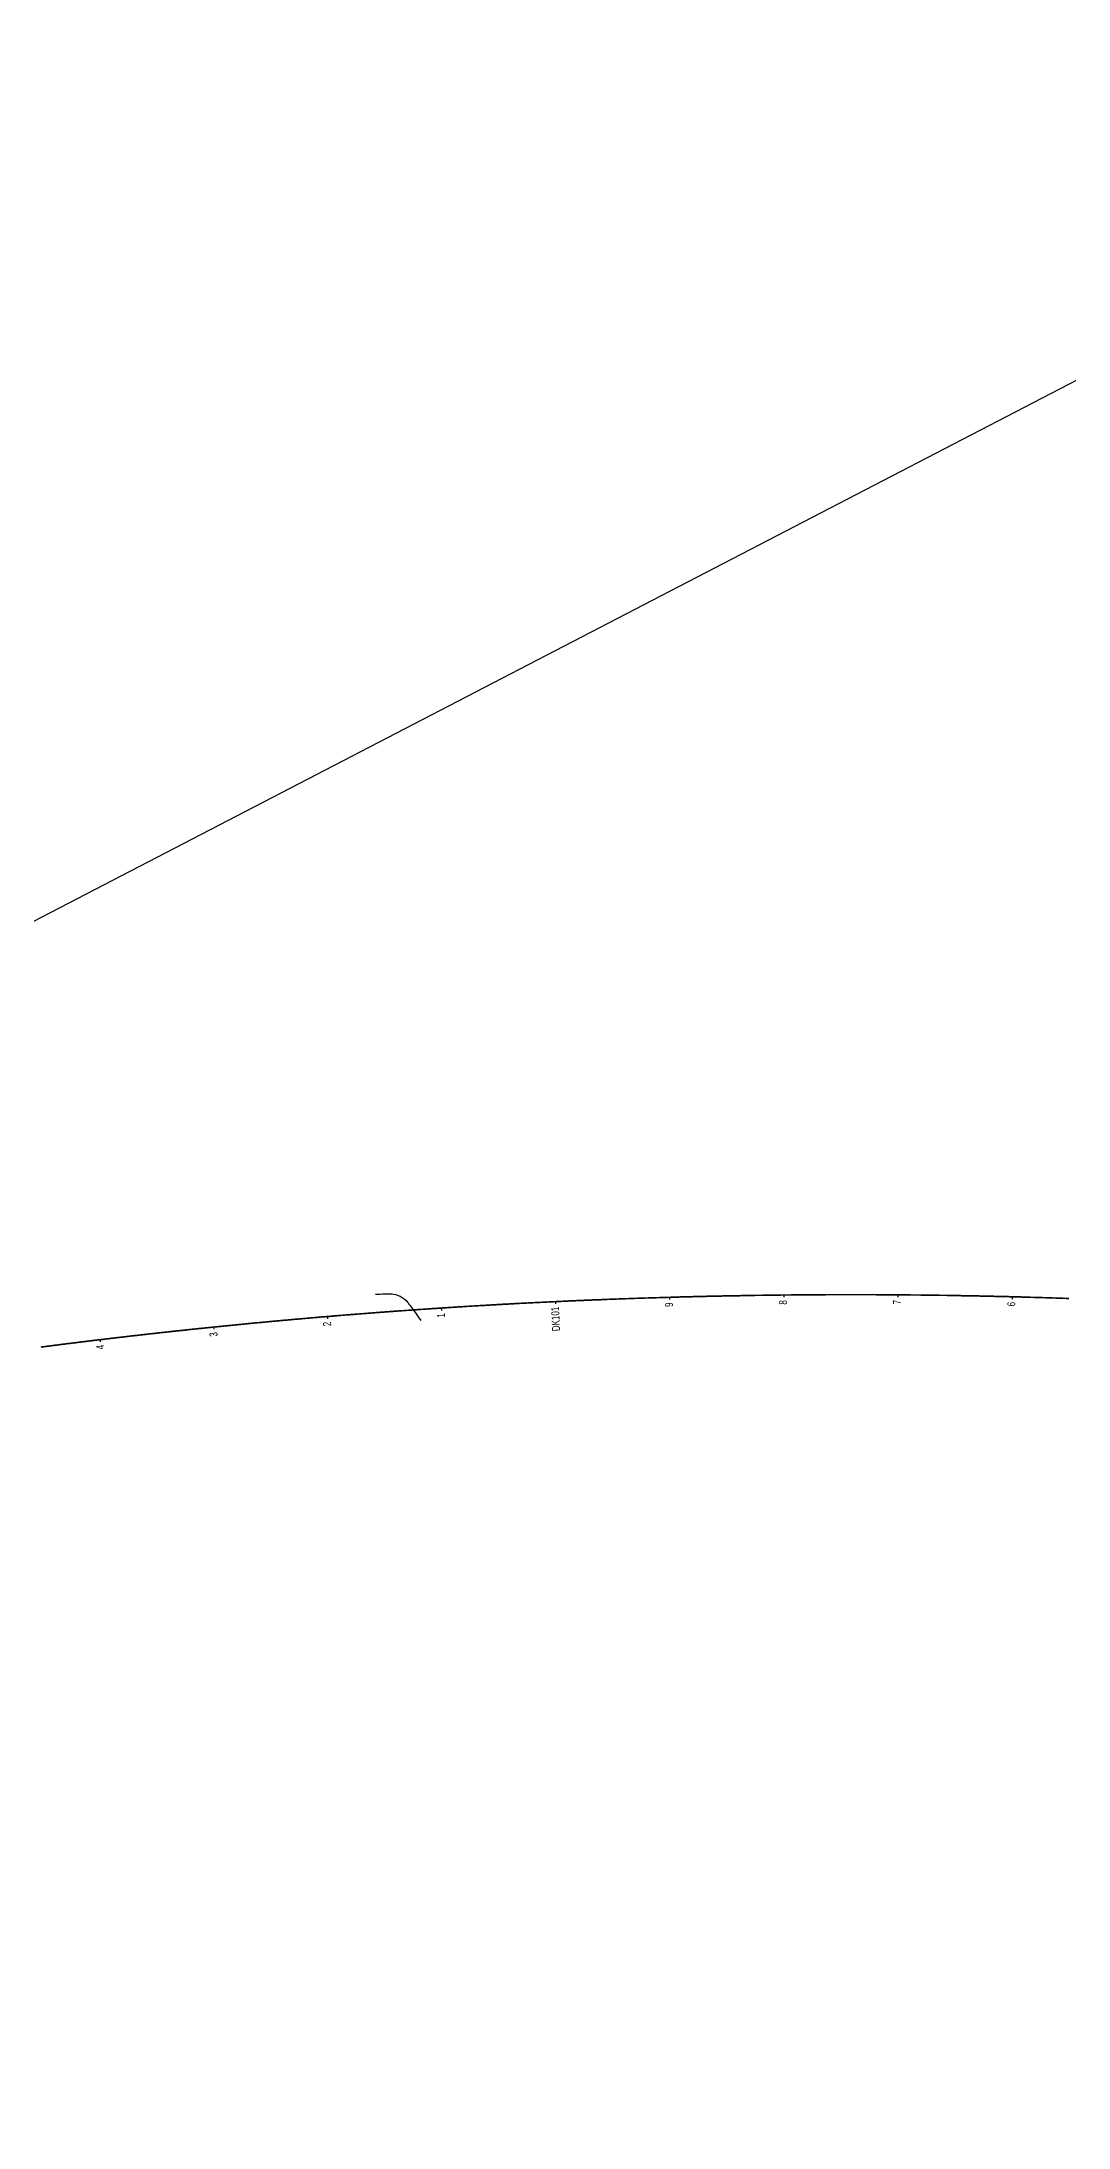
# Model space of a CAD drawing. Header units: millimetres. Extents: x 497834 to 621495, y 3353175 to 3430424.
# Drawn here: x 581157 to 582056, y 3398470 to 3400294 of the extents above; entities that cross this region are included whole.
import ezdxf

# ---------------------------------------------------------------- set-up
doc = ezdxf.new("R2010")
doc.units = ezdxf.units.MM
for name, color, linetype in [('DK改路中线', 7, 'Continuous'), ('dl3', 7, 'Continuous'), ('沪乍杭打线-0.0-200.8段-施工系转设计系成果-2000坐标系-左线_中线_交点', 7, 'Continuous'), ('沪乍杭打线-0.0-200.8段-施工系转设计系成果-2000坐标系-左线_里程', 7, 'Continuous')]:
    doc.layers.add(name, color=color, linetype=linetype)
doc.styles.add('PM_LC', font='slromans.shx', dxfattribs={"width": 0.75, "bigfont": 'hztxt.shx'})

msp = doc.modelspace()

# ---------------------------------------------------------------- linework, layer by layer
at = {"layer": 'DK改路中线', "color": 3, "linetype": 'Continuous', "ltscale": 2, "flags": 128}
msp.add_lwpolyline([(581449.6, 3399198.5), (581451.6, 3399198.5), (581453.6, 3399198.6), (581455.6, 3399198.7), (581457.6, 3399198.8), (581459.6, 3399198.8), (581461.4, 3399198.9, -0.250599), (581461.6, 3399198.9), (581463.6, 3399198.9), (581465.5, 3399198.6), (581467.5, 3399198.2), (581469.4, 3399197.5), (581471.2, 3399196.7), (581472.9, 3399195.7), (581474.6, 3399194.6), (581476.1, 3399193.3), (581477.4, 3399191.8), (581478.4, 3399190.6), (581478.6, 3399190.2), (581479.8, 3399188.6), (581481, 3399187), (581482.2, 3399185.3), (581483.3, 3399183.7), (581484.5, 3399182.1), (581485.7, 3399180.5), (581486.8, 3399178.8), (581489.2, 3399175.6), (581489.3, 3399175.4)], format="xyb", dxfattribs=at)
at = {"layer": 'dl3', "color": 3, "linetype": 'Continuous', "ltscale": 2, "const_width": 1.4, "flags": 128}
msp.add_lwpolyline([(582056.7, 3399194.8), (582055.7, 3399194.8), (582054.7, 3399194.8), (582053.7, 3399194.9), (582052.7, 3399194.9), (582052.5, 3399194.9), (582051.7, 3399194.9), (582050.7, 3399195), (582049.7, 3399195), (582048.7, 3399195), (582047.7, 3399195.1), (582047.5, 3399195.1), (582046.7, 3399195.1), (582045.7, 3399195.1), (582044.7, 3399195.2), (582043.7, 3399195.2), (582042.7, 3399195.2), (582042.5, 3399195.2), (582041.7, 3399195.3), (582040.7, 3399195.3), (582039.7, 3399195.3), (582038.7, 3399195.4), (582037.7, 3399195.4), (582037.5, 3399195.4), (582036.7, 3399195.4), (582035.7, 3399195.5), (582034.7, 3399195.5), (582033.7, 3399195.5), (582032.7, 3399195.6), (582032.5, 3399195.6), (582031.7, 3399195.6), (582030.7, 3399195.6), (582029.7, 3399195.6), (582028.7, 3399195.7), (582027.7, 3399195.7), (582027.5, 3399195.7), (582026.7, 3399195.7), (582025.7, 3399195.8), (582024.7, 3399195.8), (582023.7, 3399195.8), (582022.7, 3399195.8), (582022.5, 3399195.9), (582021.7, 3399195.9), (582020.7, 3399195.9), (582019.7, 3399195.9), (582018.7, 3399196), (582017.7, 3399196), (582017.5, 3399196), (582016.7, 3399196), (582015.7, 3399196), (582014.7, 3399196.1), (582013.7, 3399196.1), (582012.7, 3399196.1), (582012.5, 3399196.1), (582011.7, 3399196.2), (582010.7, 3399196.2), (582009.7, 3399196.2), (582008.7, 3399196.2), (582007.7, 3399196.3), (582007.5, 3399196.3), (582006.7, 3399196.3), (582005.7, 3399196.3), (582004.7, 3399196.3), (582003.7, 3399196.4), (582002.7, 3399196.4), (582002.5, 3399196.4), (582001.7, 3399196.4), (582000.7, 3399196.4), (581999.7, 3399196.5), (581998.7, 3399196.5), (581997.7, 3399196.5), (581997.5, 3399196.5), (581996.7, 3399196.5), (581995.7, 3399196.6), (581994.7, 3399196.6), (581993.7, 3399196.6), (581992.7, 3399196.6), (581992.5, 3399196.6), (581991.7, 3399196.6), (581990.7, 3399196.7), (581989.7, 3399196.7), (581988.7, 3399196.7), (581987.7, 3399196.7), (581987.5, 3399196.7), (581986.7, 3399196.8), (581985.7, 3399196.8), (581984.7, 3399196.8), (581983.7, 3399196.8), (581982.7, 3399196.8), (581982.5, 3399196.9), (581981.7, 3399196.9), (581980.7, 3399196.9), (581979.7, 3399196.9), (581978.7, 3399196.9), (581977.7, 3399197), (581977.5, 3399197), (581976.7, 3399197), (581975.7, 3399197), (581974.7, 3399197), (581973.7, 3399197), (581972.7, 3399197.1), (581972.5, 3399197.1), (581971.7, 3399197.1), (581970.7, 3399197.1), (581969.7, 3399197.1), (581968.7, 3399197.1), (581967.7, 3399197.1), (581967.5, 3399197.2), (581966.7, 3399197.2), (581965.7, 3399197.2), (581964.7, 3399197.2), (581963.7, 3399197.2), (581962.7, 3399197.2), (581962.5, 3399197.2), (581961.7, 3399197.3), (581960.7, 3399197.3), (581959.7, 3399197.3), (581958.7, 3399197.3), (581957.7, 3399197.3), (581957.5, 3399197.3), (581956.7, 3399197.3), (581955.7, 3399197.4), (581954.7, 3399197.4), (581953.7, 3399197.4), (581952.7, 3399197.4), (581952.5, 3399197.4), (581951.7, 3399197.4), (581950.7, 3399197.4), (581949.7, 3399197.5), (581948.7, 3399197.5), (581947.7, 3399197.5), (581947.5, 3399197.5), (581946.7, 3399197.5), (581945.7, 3399197.5), (581944.7, 3399197.5), (581943.7, 3399197.5), (581942.7, 3399197.6), (581942.5, 3399197.6), (581941.7, 3399197.6), (581940.7, 3399197.6), (581939.7, 3399197.6), (581938.7, 3399197.6), (581937.7, 3399197.6), (581937.5, 3399197.6), (581936.7, 3399197.6), (581935.7, 3399197.6), (581934.7, 3399197.7), (581933.7, 3399197.7), (581932.7, 3399197.7), (581932.5, 3399197.7), (581931.7, 3399197.7), (581930.7, 3399197.7), (581929.7, 3399197.7), (581928.7, 3399197.7), (581927.7, 3399197.7), (581927.5, 3399197.7), (581926.7, 3399197.8), (581925.7, 3399197.8), (581924.7, 3399197.8), (581923.7, 3399197.8), (581922.7, 3399197.8), (581922.5, 3399197.8), (581921.7, 3399197.8), (581920.7, 3399197.8), (581919.7, 3399197.8), (581918.7, 3399197.8), (581917.7, 3399197.8), (581917.5, 3399197.9), (581916.7, 3399197.9), (581915.7, 3399197.9), (581914.7, 3399197.9), (581913.7, 3399197.9), (581912.7, 3399197.9), (581912.5, 3399197.9), (581911.7, 3399197.9), (581910.7, 3399197.9), (581909.7, 3399197.9), (581908.7, 3399197.9), (581907.7, 3399197.9), (581907.5, 3399197.9), (581906.7, 3399197.9), (581905.7, 3399197.9), (581904.7, 3399198), (581903.7, 3399198), (581902.7, 3399198), (581902.5, 3399198), (581901.7, 3399198), (581900.7, 3399198), (581899.7, 3399198), (581898.7, 3399198), (581897.7, 3399198), (581897.5, 3399198), (581896.7, 3399198), (581895.7, 3399198), (581894.7, 3399198), (581893.7, 3399198), (581892.7, 3399198), (581892.5, 3399198), (581891.7, 3399198), (581890.7, 3399198), (581889.7, 3399198), (581888.7, 3399198), (581887.7, 3399198.1), (581887.5, 3399198.1), (581886.7, 3399198.1), (581885.7, 3399198.1), (581884.7, 3399198.1), (581883.7, 3399198.1), (581882.7, 3399198.1), (581882.5, 3399198.1), (581881.7, 3399198.1), (581880.7, 3399198.1), (581879.7, 3399198.1), (581878.7, 3399198.1), (581877.7, 3399198.1), (581877.5, 3399198.1), (581876.7, 3399198.1), (581875.7, 3399198.1), (581874.7, 3399198.1), (581873.7, 3399198.1), (581872.7, 3399198.1), (581872.5, 3399198.1), (581871.7, 3399198.1), (581870.7, 3399198.1), (581869.7, 3399198.1), (581868.7, 3399198.1), (581867.7, 3399198.1), (581867.5, 3399198.1), (581866.7, 3399198.1), (581865.7, 3399198.1), (581864.7, 3399198.1), (581863.7, 3399198.1), (581862.7, 3399198.1), (581862.5, 3399198.1), (581861.7, 3399198.1), (581860.7, 3399198.1), (581859.7, 3399198.1), (581858.7, 3399198.1), (581857.7, 3399198.1), (581857.5, 3399198.1), (581856.7, 3399198.1), (581855.7, 3399198.1), (581854.7, 3399198.1), (581853.7, 3399198.1), (581852.7, 3399198.1), (581852.5, 3399198.1), (581851.7, 3399198.1), (581850.7, 3399198.1), (581849.7, 3399198.1), (581848.7, 3399198.1), (581847.7, 3399198.1), (581847.5, 3399198.1), (581846.7, 3399198.1), (581845.7, 3399198.1), (581844.7, 3399198.1), (581843.7, 3399198.1), (581842.7, 3399198), (581842.5, 3399198), (581841.7, 3399198), (581840.7, 3399198), (581839.7, 3399198), (581838.7, 3399198), (581837.7, 3399198), (581837.5, 3399198), (581836.7, 3399198), (581835.7, 3399198), (581834.7, 3399198), (581833.7, 3399198), (581832.7, 3399198), (581832.5, 3399198), (581831.7, 3399198), (581830.7, 3399198), (581829.7, 3399198), (581828.7, 3399198), (581827.7, 3399198), (581827.5, 3399198), (581826.7, 3399198), (581825.7, 3399198), (581824.7, 3399197.9), (581823.7, 3399197.9), (581822.7, 3399197.9), (581822.5, 3399197.9), (581821.7, 3399197.9), (581820.7, 3399197.9), (581819.7, 3399197.9), (581818.7, 3399197.9), (581817.7, 3399197.9), (581817.5, 3399197.9), (581816.7, 3399197.9), (581815.7, 3399197.9), (581814.7, 3399197.9), (581813.7, 3399197.9), (581812.7, 3399197.8), (581812.5, 3399197.8), (581811.7, 3399197.8), (581810.7, 3399197.8), (581809.7, 3399197.8), (581808.7, 3399197.8), (581807.7, 3399197.8), (581807.5, 3399197.8), (581806.7, 3399197.8), (581805.7, 3399197.8), (581804.7, 3399197.8), (581803.7, 3399197.7), (581802.7, 3399197.7), (581802.5, 3399197.7), (581801.7, 3399197.7), (581800.7, 3399197.7), (581799.7, 3399197.7), (581798.7, 3399197.7), (581797.7, 3399197.7), (581797.5, 3399197.7), (581796.7, 3399197.7), (581795.7, 3399197.7), (581794.7, 3399197.6), (581793.7, 3399197.6), (581792.7, 3399197.6), (581792.5, 3399197.6), (581791.7, 3399197.6), (581790.7, 3399197.6), (581789.7, 3399197.6), (581788.7, 3399197.6), (581787.8, 3399197.5), (581787.5, 3399197.5), (581786.8, 3399197.5), (581785.8, 3399197.5), (581784.8, 3399197.5), (581783.8, 3399197.5), (581782.8, 3399197.5), (581782.5, 3399197.5), (581781.8, 3399197.5), (581780.8, 3399197.4), (581779.8, 3399197.4), (581778.8, 3399197.4), (581777.8, 3399197.4), (581777.5, 3399197.4), (581776.8, 3399197.4), (581775.8, 3399197.4), (581774.8, 3399197.3), (581773.8, 3399197.3), (581772.8, 3399197.3), (581772.5, 3399197.3), (581771.8, 3399197.3), (581770.8, 3399197.3), (581769.8, 3399197.3), (581768.8, 3399197.2), (581767.8, 3399197.2), (581767.5, 3399197.2), (581766.8, 3399197.2), (581765.8, 3399197.2), (581764.8, 3399197.2), (581763.8, 3399197.2), (581762.8, 3399197.1), (581762.5, 3399197.1), (581761.8, 3399197.1), (581760.8, 3399197.1), (581759.8, 3399197.1), (581758.8, 3399197.1), (581757.8, 3399197), (581757.5, 3399197), (581756.8, 3399197), (581755.8, 3399197), (581754.8, 3399197), (581753.8, 3399197), (581752.8, 3399196.9), (581752.5, 3399196.9), (581751.8, 3399196.9), (581750.8, 3399196.9), (581749.8, 3399196.9), (581748.8, 3399196.9), (581747.8, 3399196.8), (581747.5, 3399196.8), (581746.8, 3399196.8), (581745.8, 3399196.8), (581744.8, 3399196.8), (581743.8, 3399196.7), (581742.8, 3399196.7), (581742.5, 3399196.7), (581741.8, 3399196.7), (581740.8, 3399196.7), (581739.8, 3399196.7), (581738.8, 3399196.6), (581737.8, 3399196.6), (581737.5, 3399196.6), (581736.8, 3399196.6), (581735.8, 3399196.6), (581734.8, 3399196.5), (581733.8, 3399196.5), (581732.8, 3399196.5), (581732.5, 3399196.5), (581731.8, 3399196.5), (581730.8, 3399196.4), (581729.8, 3399196.4), (581728.8, 3399196.4), (581727.8, 3399196.4), (581727.5, 3399196.4), (581726.8, 3399196.3), (581725.8, 3399196.3), (581724.8, 3399196.3), (581723.8, 3399196.3), (581722.8, 3399196.2), (581722.5, 3399196.2), (581721.8, 3399196.2), (581720.8, 3399196.2), (581719.8, 3399196.2), (581718.8, 3399196.1), (581717.8, 3399196.1), (581717.5, 3399196.1), (581716.8, 3399196.1), (581715.8, 3399196.1), (581714.8, 3399196), (581713.8, 3399196), (581712.8, 3399196), (581712.5, 3399196), (581711.8, 3399195.9), (581710.8, 3399195.9), (581709.8, 3399195.9), (581708.8, 3399195.9), (581707.8, 3399195.8), (581707.5, 3399195.8), (581706.8, 3399195.8), (581705.8, 3399195.8), (581704.8, 3399195.7), (581703.8, 3399195.7), (581702.8, 3399195.7), (581702.5, 3399195.7), (581701.8, 3399195.7), (581700.8, 3399195.6), (581699.8, 3399195.6), (581698.8, 3399195.6), (581697.8, 3399195.5), (581697.5, 3399195.5), (581696.8, 3399195.5), (581695.8, 3399195.5), (581694.8, 3399195.4), (581693.8, 3399195.4), (581692.8, 3399195.4), (581692.5, 3399195.4), (581691.8, 3399195.4), (581690.8, 3399195.3), (581689.8, 3399195.3), (581688.8, 3399195.3), (581687.8, 3399195.2), (581687.5, 3399195.2), (581686.8, 3399195.2), (581685.8, 3399195.2), (581684.8, 3399195.1), (581683.8, 3399195.1), (581682.8, 3399195.1), (581682.5, 3399195.1), (581681.8, 3399195), (581680.8, 3399195), (581679.8, 3399195), (581678.8, 3399194.9), (581677.8, 3399194.9), (581677.5, 3399194.9), (581676.8, 3399194.9), (581675.8, 3399194.8), (581674.8, 3399194.8), (581673.8, 3399194.8), (581672.8, 3399194.7), (581672.5, 3399194.7), (581671.8, 3399194.7), (581670.8, 3399194.6), (581669.8, 3399194.6), (581668.8, 3399194.6), (581667.8, 3399194.5), (581667.5, 3399194.5), (581666.8, 3399194.5), (581665.8, 3399194.5), (581664.8, 3399194.4), (581663.8, 3399194.4), (581662.8, 3399194.4), (581662.5, 3399194.3), (581661.8, 3399194.3), (581660.8, 3399194.3), (581659.8, 3399194.2), (581658.8, 3399194.2), (581657.8, 3399194.2), (581657.5, 3399194.2), (581656.8, 3399194.1), (581655.8, 3399194.1), (581654.8, 3399194.1), (581653.8, 3399194), (581652.8, 3399194), (581652.5, 3399194), (581651.8, 3399193.9), (581650.8, 3399193.9), (581649.8, 3399193.9), (581648.8, 3399193.8), (581647.8, 3399193.8), (581647.5, 3399193.8), (581646.8, 3399193.7), (581645.8, 3399193.7), (581644.8, 3399193.7), (581643.8, 3399193.6), (581642.8, 3399193.6), (581642.5, 3399193.6), (581641.8, 3399193.5), (581640.8, 3399193.5), (581639.8, 3399193.5), (581638.8, 3399193.4), (581637.8, 3399193.4), (581637.6, 3399193.4), (581636.8, 3399193.3), (581635.8, 3399193.3), (581634.8, 3399193.3), (581633.8, 3399193.2), (581632.8, 3399193.2), (581632.6, 3399193.2), (581631.8, 3399193.1), (581630.8, 3399193.1), (581629.8, 3399193), (581628.8, 3399193), (581627.8, 3399193), (581627.6, 3399192.9), (581626.8, 3399192.9), (581625.8, 3399192.9), (581624.8, 3399192.8), (581623.8, 3399192.8), (581622.8, 3399192.7), (581622.6, 3399192.7), (581621.8, 3399192.7), (581620.8, 3399192.7), (581619.8, 3399192.6), (581618.8, 3399192.6), (581617.8, 3399192.5), (581617.6, 3399192.5), (581616.8, 3399192.5), (581615.8, 3399192.4), (581614.8, 3399192.4), (581613.8, 3399192.3), (581612.8, 3399192.3), (581612.6, 3399192.3), (581611.8, 3399192.2), (581610.8, 3399192.2), (581609.8, 3399192.2), (581608.8, 3399192.1), (581607.8, 3399192.1), (581607.6, 3399192), (581606.8, 3399192), (581605.8, 3399192), (581604.8, 3399191.9), (581603.8, 3399191.9), (581602.8, 3399191.8), (581602.6, 3399191.8), (581601.8, 3399191.8), (581600.8, 3399191.7), (581599.9, 3399191.7), (581598.9, 3399191.6), (581597.9, 3399191.6), (581597.6, 3399191.6), (581596.9, 3399191.5), (581595.9, 3399191.5), (581594.9, 3399191.4), (581593.9, 3399191.4), (581592.9, 3399191.3), (581592.6, 3399191.3), (581591.9, 3399191.3), (581590.9, 3399191.2), (581589.9, 3399191.2), (581588.9, 3399191.1), (581587.9, 3399191.1), (581587.6, 3399191.1), (581586.9, 3399191), (581585.9, 3399191), (581584.9, 3399190.9), (581583.9, 3399190.9), (581582.9, 3399190.8), (581582.6, 3399190.8), (581581.9, 3399190.8), (581580.9, 3399190.7), (581579.9, 3399190.7), (581578.9, 3399190.6), (581577.9, 3399190.6), (581577.6, 3399190.6), (581576.9, 3399190.5), (581575.9, 3399190.5), (581574.9, 3399190.4), (581573.9, 3399190.4), (581572.9, 3399190.3), (581572.6, 3399190.3), (581571.9, 3399190.3), (581570.9, 3399190.2), (581569.9, 3399190.1), (581568.9, 3399190.1), (581567.9, 3399190), (581567.6, 3399190), (581566.9, 3399190), (581565.9, 3399189.9), (581564.9, 3399189.9), (581563.9, 3399189.8), (581562.9, 3399189.8), (581562.6, 3399189.8), (581561.9, 3399189.7), (581560.9, 3399189.7), (581559.9, 3399189.6), (581558.9, 3399189.5), (581557.9, 3399189.5), (581557.6, 3399189.5), (581556.9, 3399189.4), (581555.9, 3399189.4), (581554.9, 3399189.3), (581553.9, 3399189.3), (581552.9, 3399189.2), (581552.7, 3399189.2), (581551.9, 3399189.1), (581550.9, 3399189.1), (581549.9, 3399189), (581548.9, 3399189), (581547.9, 3399188.9), (581547.7, 3399188.9), (581546.9, 3399188.9), (581545.9, 3399188.8), (581544.9, 3399188.7), (581543.9, 3399188.7), (581542.9, 3399188.6), (581542.7, 3399188.6), (581541.9, 3399188.6), (581540.9, 3399188.5), (581539.9, 3399188.5), (581538.9, 3399188.4), (581537.9, 3399188.3), (581537.7, 3399188.3), (581536.9, 3399188.3), (581535.9, 3399188.2), (581534.9, 3399188.2), (581533.9, 3399188.1), (581533, 3399188), (581532.7, 3399188), (581532, 3399188), (581531, 3399187.9), (581530, 3399187.9), (581529, 3399187.8), (581528, 3399187.7), (581527.7, 3399187.7), (581527, 3399187.7), (581526, 3399187.6), (581525, 3399187.5), (581524, 3399187.5), (581523, 3399187.4), (581522.7, 3399187.4), (581522, 3399187.4), (581521, 3399187.3), (581520, 3399187.2), (581519, 3399187.2), (581518, 3399187.1), (581517.7, 3399187.1), (581517, 3399187), (581516, 3399187), (581515, 3399186.9), (581514, 3399186.9), (581513, 3399186.8), (581512.7, 3399186.8), (581512, 3399186.7), (581511, 3399186.7), (581510, 3399186.6), (581509, 3399186.5), (581508, 3399186.5), (581507.7, 3399186.4), (581507, 3399186.4), (581506, 3399186.3), (581505, 3399186.3), (581504, 3399186.2), (581503, 3399186.1), (581502.7, 3399186.1), (581502, 3399186.1), (581501, 3399186), (581500, 3399185.9), (581499, 3399185.9), (581498, 3399185.8), (581497.8, 3399185.8), (581497, 3399185.7), (581496, 3399185.7), (581495, 3399185.6), (581494, 3399185.5), (581493, 3399185.5), (581492.8, 3399185.5), (581492, 3399185.4), (581491, 3399185.3), (581490, 3399185.3), (581489, 3399185.2), (581488, 3399185.1), (581487.8, 3399185.1), (581487, 3399185.1), (581486, 3399185), (581485.1, 3399184.9), (581484.1, 3399184.9), (581483.1, 3399184.8), (581482.8, 3399184.8), (581482.1, 3399184.7), (581481.1, 3399184.6), (581480.1, 3399184.6), (581479.1, 3399184.5), (581478.1, 3399184.4), (581477.8, 3399184.4), (581477.1, 3399184.4), (581476.1, 3399184.3), (581475.1, 3399184.2), (581474.1, 3399184.1), (581473.1, 3399184.1), (581472.8, 3399184.1), (581472.1, 3399184), (581471.1, 3399183.9), (581470.1, 3399183.9), (581469.1, 3399183.8), (581468.1, 3399183.7), (581467.8, 3399183.7), (581467.1, 3399183.6), (581466.1, 3399183.6), (581465.1, 3399183.5), (581464.1, 3399183.4), (581463.1, 3399183.4), (581462.8, 3399183.3), (581462.1, 3399183.3), (581461.1, 3399183.2), (581460.1, 3399183.1), (581459.1, 3399183.1), (581458.1, 3399183), (581457.9, 3399183), (581457.1, 3399182.9), (581456.1, 3399182.8), (581455.1, 3399182.8), (581454.1, 3399182.7), (581453.1, 3399182.6), (581452.9, 3399182.6), (581452.1, 3399182.5), (581451.1, 3399182.5), (581450.1, 3399182.4), (581449.1, 3399182.3), (581448.1, 3399182.2), (581447.9, 3399182.2), (581447.2, 3399182.2), (581446.2, 3399182.1), (581445.2, 3399182), (581444.2, 3399181.9), (581443.2, 3399181.9), (581442.9, 3399181.8), (581442.2, 3399181.8), (581441.2, 3399181.7), (581440.2, 3399181.6), (581439.2, 3399181.5), (581438.2, 3399181.5), (581437.9, 3399181.5), (581437.2, 3399181.4), (581436.2, 3399181.3), (581435.2, 3399181.2), (581434.2, 3399181.2), (581433.2, 3399181.1), (581432.9, 3399181.1), (581432.2, 3399181), (581431.2, 3399180.9), (581430.2, 3399180.8), (581429.2, 3399180.8), (581428.2, 3399180.7), (581427.9, 3399180.7), (581427.2, 3399180.6), (581426.2, 3399180.5), (581425.2, 3399180.4), (581424.2, 3399180.4), (581423.2, 3399180.3), (581423, 3399180.3), (581422.2, 3399180.2), (581421.2, 3399180.1), (581420.2, 3399180), (581419.2, 3399180), (581418.2, 3399179.9), (581418, 3399179.9), (581417.2, 3399179.8), (581416.2, 3399179.7), (581415.3, 3399179.6), (581414.3, 3399179.6), (581413.3, 3399179.5), (581413, 3399179.4), (581412.3, 3399179.4), (581411.3, 3399179.3), (581410.3, 3399179.2), (581409.3, 3399179.1), (581408.3, 3399179.1), (581408, 3399179), (581407.3, 3399179), (581406.3, 3399178.9), (581405.3, 3399178.8), (581404.3, 3399178.7), (581403.3, 3399178.6), (581403, 3399178.6), (581402.3, 3399178.6), (581401.3, 3399178.5), (581400.3, 3399178.4), (581399.3, 3399178.3), (581398.3, 3399178.2), (581398.1, 3399178.2), (581397.3, 3399178.1), (581396.3, 3399178), (581395.3, 3399178), (581394.3, 3399177.9), (581393.3, 3399177.8), (581393.1, 3399177.8), (581392.3, 3399177.7), (581391.3, 3399177.6), (581390.3, 3399177.5), (581389.3, 3399177.4), (581388.3, 3399177.4), (581388.1, 3399177.3), (581387.4, 3399177.3), (581386.4, 3399177.2), (581385.4, 3399177.1), (581384.4, 3399177), (581383.4, 3399176.9), (581383.1, 3399176.9), (581382.4, 3399176.8), (581381.4, 3399176.7), (581380.4, 3399176.7), (581379.4, 3399176.6), (581378.4, 3399176.5), (581378.1, 3399176.5), (581377.4, 3399176.4), (581376.4, 3399176.3), (581375.4, 3399176.2), (581374.4, 3399176.1), (581373.4, 3399176), (581373.1, 3399176), (581372.4, 3399175.9), (581371.4, 3399175.9), (581370.4, 3399175.8), (581369.4, 3399175.7), (581368.4, 3399175.6), (581368.2, 3399175.6), (581367.4, 3399175.5), (581366.4, 3399175.4), (581365.4, 3399175.3), (581364.4, 3399175.2), (581363.4, 3399175.1), (581363.2, 3399175.1), (581362.5, 3399175), (581361.5, 3399175), (581360.5, 3399174.9), (581359.5, 3399174.8), (581358.5, 3399174.7), (581358.2, 3399174.7), (581357.5, 3399174.6), (581356.5, 3399174.5), (581355.5, 3399174.4), (581354.5, 3399174.3), (581353.5, 3399174.2), (581353.2, 3399174.2), (581352.5, 3399174.1), (581351.5, 3399174), (581350.5, 3399173.9), (581349.5, 3399173.8), (581348.5, 3399173.7), (581348.3, 3399173.7), (581347.5, 3399173.6), (581346.5, 3399173.6), (581345.5, 3399173.5), (581344.5, 3399173.4), (581343.5, 3399173.3), (581343.3, 3399173.2), (581342.5, 3399173.2), (581341.5, 3399173.1), (581340.5, 3399173), (581339.6, 3399172.9), (581338.6, 3399172.8), (581338.3, 3399172.8), (581337.6, 3399172.7), (581336.6, 3399172.6), (581335.6, 3399172.5), (581334.6, 3399172.4), (581333.6, 3399172.3), (581333.3, 3399172.3), (581332.6, 3399172.2), (581331.6, 3399172.1), (581330.6, 3399172), (581329.6, 3399171.9), (581328.6, 3399171.8), (581328.3, 3399171.8), (581327.6, 3399171.7), (581326.6, 3399171.6), (581325.6, 3399171.5), (581324.6, 3399171.4), (581323.6, 3399171.3), (581323.4, 3399171.3), (581322.6, 3399171.2), (581321.6, 3399171.1), (581320.6, 3399171), (581319.6, 3399170.9), (581318.7, 3399170.8), (581318.4, 3399170.8), (581317.7, 3399170.7), (581316.7, 3399170.6), (581315.7, 3399170.5), (581314.7, 3399170.4), (581313.7, 3399170.3), (581313.4, 3399170.3), (581312.7, 3399170.2), (581311.7, 3399170.1), (581310.7, 3399170), (581309.7, 3399169.9), (581308.7, 3399169.8), (581308.4, 3399169.8), (581307.7, 3399169.7), (581306.7, 3399169.6), (581305.7, 3399169.5), (581304.7, 3399169.4), (581303.7, 3399169.3), (581303.5, 3399169.3), (581302.7, 3399169.2), (581301.7, 3399169.1), (581300.7, 3399169), (581299.7, 3399168.9), (581298.8, 3399168.8), (581298.5, 3399168.8), (581297.8, 3399168.7), (581296.8, 3399168.6), (581295.8, 3399168.5), (581294.8, 3399168.4), (581293.8, 3399168.3), (581293.5, 3399168.3), (581292.8, 3399168.2), (581291.8, 3399168.1), (581290.8, 3399168), (581289.8, 3399167.9), (581288.8, 3399167.8), (581288.5, 3399167.8), (581287.8, 3399167.7), (581286.8, 3399167.6), (581285.8, 3399167.5), (581284.8, 3399167.4), (581283.8, 3399167.3), (581283.6, 3399167.2), (581282.8, 3399167.1), (581281.8, 3399167), (581280.9, 3399166.9), (581279.9, 3399166.8), (581278.9, 3399166.7), (581278.6, 3399166.7), (581277.9, 3399166.6), (581276.9, 3399166.5), (581275.9, 3399166.4), (581274.9, 3399166.3), (581273.9, 3399166.2), (581273.6, 3399166.2), (581272.9, 3399166.1), (581271.9, 3399166), (581270.9, 3399165.9), (581269.9, 3399165.8), (581268.9, 3399165.6), (581268.7, 3399165.6), (581267.9, 3399165.5), (581266.9, 3399165.4), (581265.9, 3399165.3), (581264.9, 3399165.2), (581264, 3399165.1), (581263.7, 3399165.1), (581263, 3399165), (581262, 3399164.9), (581261, 3399164.8), (581260, 3399164.7), (581259, 3399164.6), (581258.7, 3399164.5), (581258, 3399164.4), (581257, 3399164.3), (581256, 3399164.2), (581255, 3399164.1), (581254, 3399164), (581253.8, 3399164), (581253, 3399163.9), (581252, 3399163.8), (581251, 3399163.7), (581250, 3399163.6), (581249, 3399163.4), (581248.8, 3399163.4), (581248.1, 3399163.3), (581247.1, 3399163.2), (581246.1, 3399163.1), (581245.1, 3399163), (581244.1, 3399162.9), (581243.8, 3399162.8), (581243.1, 3399162.8), (581242.1, 3399162.7), (581241.1, 3399162.5), (581240.1, 3399162.4), (581239.1, 3399162.3), (581238.8, 3399162.3), (581238.1, 3399162.2), (581237.1, 3399162.1), (581236.1, 3399162), (581235.1, 3399161.9), (581234.1, 3399161.7), (581233.9, 3399161.7), (581233.1, 3399161.6), (581232.2, 3399161.5), (581231.2, 3399161.4), (581230.2, 3399161.3), (581229.2, 3399161.2), (581228.9, 3399161.1), (581228.2, 3399161), (581227.2, 3399160.9), (581226.2, 3399160.8), (581225.2, 3399160.7), (581224.2, 3399160.6), (581223.9, 3399160.6), (581223.2, 3399160.5), (581222.2, 3399160.3), (581221.2, 3399160.2), (581220.2, 3399160.1), (581219.2, 3399160), (581219, 3399160), (581218.3, 3399159.9), (581217.3, 3399159.8), (581216.3, 3399159.6), (581215.3, 3399159.5), (581214.3, 3399159.4), (581214, 3399159.4), (581213.3, 3399159.3), (581212.3, 3399159.2), (581211.3, 3399159), (581210.3, 3399158.9), (581209.3, 3399158.8), (581209.1, 3399158.8), (581208.3, 3399158.7), (581207.3, 3399158.6), (581206.3, 3399158.5), (581205.3, 3399158.3), (581204.4, 3399158.2), (581204.1, 3399158.2), (581203.4, 3399158.1), (581202.4, 3399158), (581201.4, 3399157.9), (581200.4, 3399157.7), (581199.4, 3399157.6), (581199.1, 3399157.6), (581198.4, 3399157.5), (581197.4, 3399157.4), (581196.4, 3399157.2), (581195.4, 3399157.1), (581194.4, 3399157), (581194.2, 3399157), (581193.4, 3399156.9), (581192.4, 3399156.8), (581191.4, 3399156.6), (581190.5, 3399156.5), (581189.5, 3399156.4), (581189.2, 3399156.4), (581188.5, 3399156.3), (581187.5, 3399156.1), (581186.5, 3399156), (581185.5, 3399155.9), (581184.5, 3399155.8), (581184.2, 3399155.7), (581183.5, 3399155.6), (581182.5, 3399155.5), (581181.5, 3399155.4), (581180.5, 3399155.3), (581179.5, 3399155.2), (581179.3, 3399155.1), (581178.5, 3399155), (581177.6, 3399154.9), (581176.6, 3399154.8), (581175.6, 3399154.7), (581174.6, 3399154.5), (581174.3, 3399154.5), (581173.6, 3399154.4), (581172.6, 3399154.3), (581171.6, 3399154.1), (581170.6, 3399154), (581169.6, 3399153.9), (581169.4, 3399153.9), (581168.6, 3399153.8), (581167.6, 3399153.6), (581166.6, 3399153.5), (581165.6, 3399153.4), (581164.7, 3399153.3), (581164.4, 3399153.2), (581163.7, 3399153.1), (581162.7, 3399153), (581161.7, 3399152.9), (581160.7, 3399152.7), (581159.7, 3399152.6), (581159.4, 3399152.6), (581158.7, 3399152.5), (581157.7, 3399152.4), (581156.7, 3399152.2)], dxfattribs=at)
at = {"layer": '沪乍杭打线-0.0-200.8段-施工系转设计系成果-2000坐标系-左线_中线_交点', "color": 6, "linetype": 'Continuous', "ltscale": 2}
msp.add_line((582634.7, 3400294.4), (579115.5, 3398469.6), dxfattribs=at)
at = {"layer": '沪乍杭打线-0.0-200.8段-施工系转设计系成果-2000坐标系-左线_里程', "color": 5, "linetype": 'Continuous', "ltscale": 2}
for p, q in [((581507.1, 3399186.4), (581507.3, 3399184.4)), ((581607, 3399192), (581607.1, 3399190)), ((581706.9, 3399195.8), (581707, 3399193.8)), ((581806.9, 3399197.8), (581806.9, 3399195.8)), ((581906.9, 3399197.9), (581906.9, 3399195.9)), ((582006.9, 3399196.3), (582006.8, 3399194.3)), ((581307.9, 3399169.8), (581308.1, 3399167.8)), ((581407.4, 3399179), (581407.6, 3399177)), ((581208.5, 3399158.7), (581208.7, 3399156.7))]:
    msp.add_line(p, q, dxfattribs=at)

# ---------------------------------------------------------------- texts
at = {"layer": '沪乍杭打线-0.0-200.8段-施工系转设计系成果-2000坐标系-左线_里程', "color": 2, "style": 'PM_LC', "width": 0.75}
for s, rotation, p in [('DK101', 92.694, (581611.2, 3399166.3)), ('9', 91.6523, (581710, 3399187.5)), ('8', 90.6106, (581809.8, 3399189.4)), ('7', 89.5688, (581909.6, 3399189.5)), ('6', 88.5271, (582009.5, 3399187.8)), ('2', 94.7775, (581410.9, 3399170.8)), ('1', 93.7358, (581510.5, 3399178.2)), ('4', 96.861, (581212.3, 3399150.7)), ('3', 95.8193, (581311.5, 3399161.7))]:
    msp.add_text(s, height=7, rotation=rotation, dxfattribs=at).set_placement(p)

doc.saveas('drawing.dxf')
